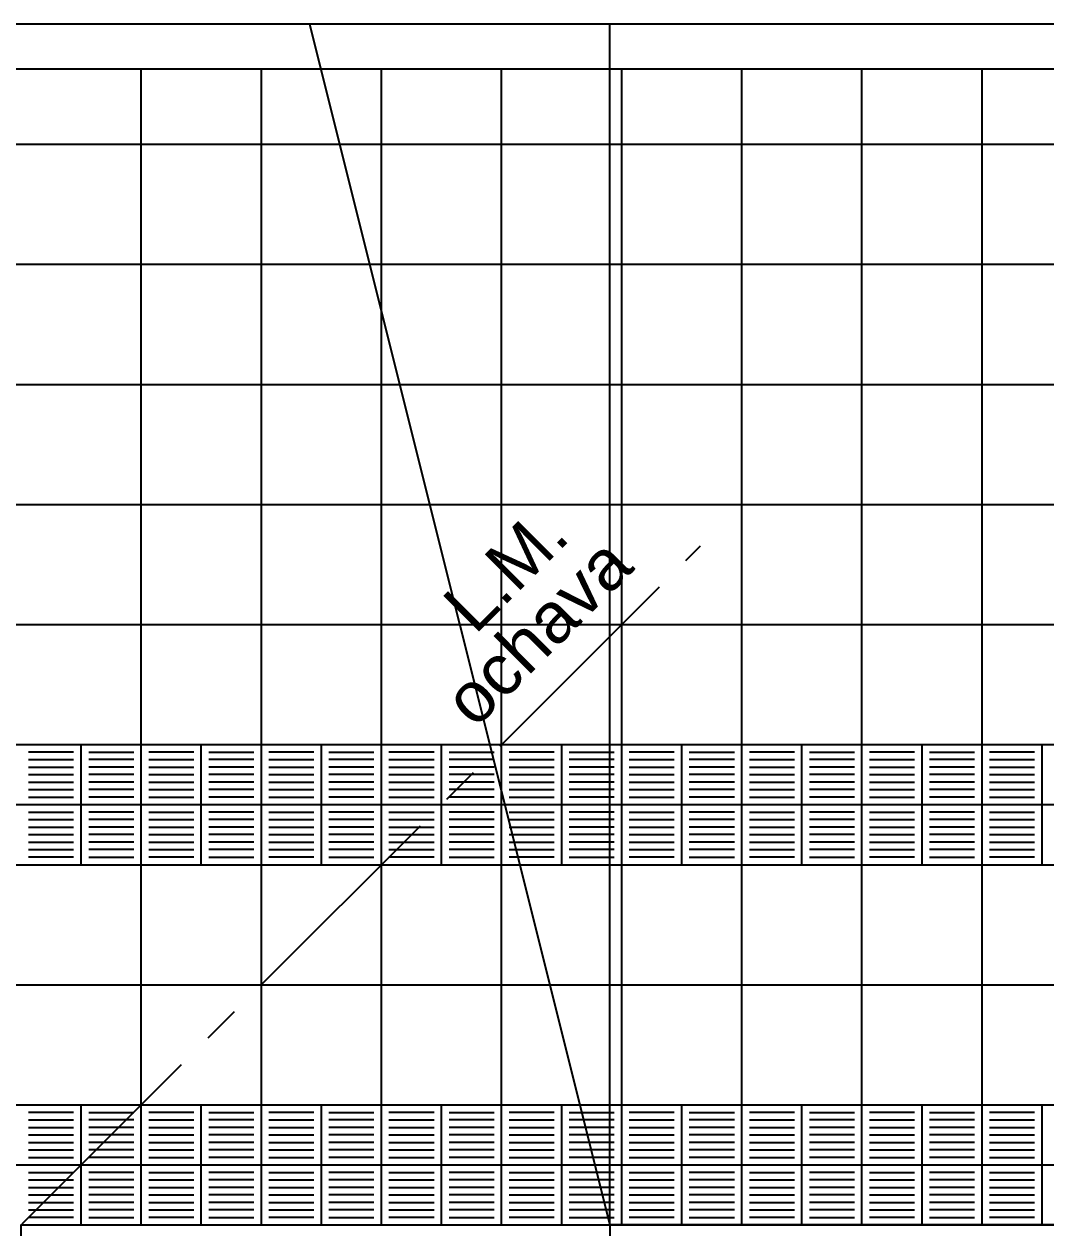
# Model space of a CAD drawing. Header units: inches. Extents: x -309 to 190, y -1585 to -1350.
# Drawn here: x -264.482 to -261.079, y -1375.298 to -1371.288 of the extents above; entities that cross this region are included whole.
import ezdxf
from ezdxf.lldxf.tags import DXFTag

# ---------------------------------------------------------------- set-up
doc = ezdxf.new("R2010")
doc.units = ezdxf.units.IN
doc.header["$MEASUREMENT"] = 0
doc.linetypes.add('CENTER2', pattern=[1.125, 0.75, -0.125, 0.125, -0.125])
doc.linetypes.add('HIDDEN', pattern=[0.375, 0.25, -0.125])
for name, color, linetype in [('02', 9, 'CONTINUOUS'), ('CIEGOS', 9, 'CONTINUOUS'), ('DET', 9, 'CONTINUOUS'), ('lm', 9, 'HIDDEN'), ('NO VIDENTES', 9, 'CONTINUOUS'), ('PROY', 9, 'HIDDEN2'), ('REVOQUE', 9, 'CONTINUOUS'), ('V2', 9, 'CONTINUOUS')]:
    doc.layers.add(name, color=color, linetype=linetype)
doc.styles.get("Standard").update_dxf_attribs({"font": 'arial.ttf'})
tags = doc.linetypes.add('HIDDEN2', pattern=[0.1875, 0.125, -0.0625]).pattern_tags.tags
tags[6:7] = [DXFTag(74, 4), DXFTag(75, 0), DXFTag(340, '0'), DXFTag(46, 1.0), DXFTag(50, 0.0), DXFTag(44, 0.0), DXFTag(45, 0.0)]
tags[4:5] = [DXFTag(74, 4), DXFTag(75, 0), DXFTag(340, '0'), DXFTag(46, 1.0), DXFTag(50, 0.0), DXFTag(44, 0.0), DXFTag(45, 0.0)]

msp = doc.modelspace()

# ---------------------------------------------------------------- linework, layer by layer
at = {"layer": '02'}
for p, q in [((-263.5318, -1371.2882), (-262.5318, -1375.2882)), ((-262.5318, -1375.2882), (-262.5318, -1371.2882))]:
    msp.add_line(p, q, dxfattribs=at)
at = {"layer": 'CIEGOS'}
for points in [[(-265.1546, -1373.6882), (-204.0052, -1373.6882)], [(-264.9889, -1374.0882), (-204.0644, -1374.0882)], [(-264.6575, -1374.8882), (-204.1827, -1374.8882)], [(-262.5318, -1375.2882), (-204.2418, -1375.2882)]]:
    msp.add_lwpolyline(points, dxfattribs=at)
at = {"layer": 'DET'}
for points in [[(-264.0918, -1375.2882), (-264.0918, -1371.4382)], [(-263.6918, -1375.2882), (-263.6918, -1371.4382)], [(-263.2918, -1375.2882), (-263.2918, -1371.4382)], [(-262.8918, -1375.2882), (-262.8918, -1371.4382)], [(-262.4918, -1375.2882), (-262.4918, -1371.4382)], [(-262.0918, -1375.2882), (-262.0918, -1371.4382)], [(-261.6918, -1375.2882), (-261.6918, -1371.4382)], [(-261.2918, -1375.2882), (-261.2918, -1371.4382)], [(-265.983, -1371.6882), (-203.7094, -1371.6882)], [(-265.8173, -1372.0882), (-254.8918, -1372.0882)], [(-265.6516, -1372.4882), (-203.8277, -1372.4882)], [(-265.486, -1372.8882), (-203.8883, -1372.8882)], [(-265.3203, -1373.2882), (-203.946, -1373.2882)], [(-264.2918, -1374.0882), (-264.2918, -1373.6882)], [(-263.8918, -1374.0882), (-263.8918, -1373.6882)], [(-263.4918, -1374.0882), (-263.4918, -1373.6882)], [(-263.0918, -1374.0882), (-263.0918, -1373.6882)], [(-262.6918, -1374.0882), (-262.6918, -1373.6882)], [(-262.2918, -1374.0882), (-262.2918, -1373.6882)], [(-261.8918, -1374.0882), (-261.8918, -1373.6882)], [(-261.4918, -1374.0882), (-261.4918, -1373.6882)], [(-261.0918, -1374.0882), (-261.0918, -1373.6882)], [(-265.0717, -1373.8882), (-204.0348, -1373.8882)], [(-264.8232, -1374.4882), (-204.1235, -1374.4882)], [(-264.2918, -1375.2882), (-264.2918, -1374.8882)], [(-263.8918, -1375.2882), (-263.8918, -1374.8882)], [(-263.4918, -1375.2882), (-263.4918, -1374.8882)], [(-263.0918, -1375.2882), (-263.0918, -1374.8882)], [(-262.6918, -1375.2882), (-262.6918, -1374.8882)], [(-262.2918, -1375.2882), (-262.2918, -1374.8882)], [(-261.8918, -1375.2882), (-261.8918, -1374.8882)], [(-261.4918, -1375.2882), (-261.4918, -1374.8882)], [(-261.0918, -1375.2882), (-261.0918, -1374.8882)], [(-264.5747, -1375.0882), (-204.2123, -1375.0882)]]:
    msp.add_lwpolyline(points, dxfattribs=at)
at = {"layer": 'lm', "linetype": 'CENTER2'}
for p, q in [((-270.8518, -1381.6482), (-262.2296, -1373.026)), ((-270.8518, -1381.6482), (-262.2296, -1373.026)), ((-268.7318, -1375.2882), (-201.8002, -1375.2882)), ((-268.7318, -1375.2882), (-201.8002, -1375.2882))]:
    msp.add_line(p, q, dxfattribs=at)
at = {"layer": 'NO VIDENTES'}
for p, q in [((-264.3168, -1373.7132), (-264.4668, -1373.7132)), ((-264.4668, -1373.7382), (-264.3168, -1373.7382)), ((-264.2668, -1373.7132), (-264.1168, -1373.7132)), ((-264.1168, -1373.7382), (-264.2668, -1373.7382)), ((-263.9168, -1373.7132), (-264.0668, -1373.7132)), ((-264.0668, -1373.7382), (-263.9168, -1373.7382)), ((-263.8668, -1373.7132), (-263.7168, -1373.7132)), ((-263.7168, -1373.7382), (-263.8668, -1373.7382)), ((-263.5168, -1373.7132), (-263.6668, -1373.7132)), ((-263.6668, -1373.7382), (-263.5168, -1373.7382)), ((-263.4668, -1373.7132), (-263.3168, -1373.7132)), ((-263.3168, -1373.7382), (-263.4668, -1373.7382)), ((-263.1168, -1373.7132), (-263.2668, -1373.7132)), ((-263.2668, -1373.7382), (-263.1168, -1373.7382)), ((-263.0668, -1373.7132), (-262.9168, -1373.7132)), ((-262.9168, -1373.7382), (-263.0668, -1373.7382)), ((-262.7168, -1373.7132), (-262.8668, -1373.7132)), ((-262.8668, -1373.7382), (-262.7168, -1373.7382)), ((-262.6668, -1373.7132), (-262.5168, -1373.7132)), ((-262.5168, -1373.7382), (-262.6668, -1373.7382)), ((-262.3168, -1373.7132), (-262.4668, -1373.7132)), ((-262.4668, -1373.7382), (-262.3168, -1373.7382)), ((-262.2668, -1373.7132), (-262.1168, -1373.7132)), ((-262.1168, -1373.7382), (-262.2668, -1373.7382)), ((-261.9168, -1373.7132), (-262.0668, -1373.7132)), ((-262.0668, -1373.7382), (-261.9168, -1373.7382)), ((-261.8668, -1373.7132), (-261.7168, -1373.7132)), ((-261.7168, -1373.7382), (-261.8668, -1373.7382)), ((-261.5168, -1373.7132), (-261.6668, -1373.7132)), ((-261.6668, -1373.7382), (-261.5168, -1373.7382)), ((-261.4668, -1373.7132), (-261.3168, -1373.7132)), ((-261.3168, -1373.7382), (-261.4668, -1373.7382)), ((-261.1168, -1373.7132), (-261.2668, -1373.7132)), ((-261.2668, -1373.7382), (-261.1168, -1373.7382)), ((-264.4668, -1373.7632), (-264.3168, -1373.7632)), ((-264.1168, -1373.7632), (-264.2668, -1373.7632)), ((-264.0668, -1373.7632), (-263.9168, -1373.7632)), ((-263.7168, -1373.7632), (-263.8668, -1373.7632)), ((-263.6668, -1373.7632), (-263.5168, -1373.7632)), ((-263.3168, -1373.7632), (-263.4668, -1373.7632)), ((-263.2668, -1373.7632), (-263.1168, -1373.7632)), ((-262.9168, -1373.7632), (-263.0668, -1373.7632)), ((-262.8668, -1373.7632), (-262.7168, -1373.7632)), ((-262.5168, -1373.7632), (-262.6668, -1373.7632)), ((-262.4668, -1373.7632), (-262.3168, -1373.7632)), ((-262.1168, -1373.7632), (-262.2668, -1373.7632)), ((-262.0668, -1373.7632), (-261.9168, -1373.7632)), ((-261.7168, -1373.7632), (-261.8668, -1373.7632)), ((-261.6668, -1373.7632), (-261.5168, -1373.7632)), ((-261.3168, -1373.7632), (-261.4668, -1373.7632)), ((-261.2668, -1373.7632), (-261.1168, -1373.7632)), ((-264.4668, -1373.7882), (-264.3168, -1373.7882)), ((-264.4668, -1373.8132), (-264.3168, -1373.8132)), ((-264.1168, -1373.7882), (-264.2668, -1373.7882)), ((-264.1168, -1373.8132), (-264.2668, -1373.8132)), ((-264.0668, -1373.7882), (-263.9168, -1373.7882)), ((-264.0668, -1373.8132), (-263.9168, -1373.8132)), ((-263.7168, -1373.7882), (-263.8668, -1373.7882)), ((-263.7168, -1373.8132), (-263.8668, -1373.8132)), ((-263.6668, -1373.7882), (-263.5168, -1373.7882)), ((-263.6668, -1373.8132), (-263.5168, -1373.8132)), ((-263.3168, -1373.7882), (-263.4668, -1373.7882)), ((-263.3168, -1373.8132), (-263.4668, -1373.8132)), ((-263.2668, -1373.7882), (-263.1168, -1373.7882)), ((-263.2668, -1373.8132), (-263.1168, -1373.8132)), ((-262.9168, -1373.7882), (-263.0668, -1373.7882)), ((-262.9168, -1373.8132), (-263.0668, -1373.8132)), ((-262.8668, -1373.7882), (-262.7168, -1373.7882)), ((-262.8668, -1373.8132), (-262.7168, -1373.8132)), ((-262.5168, -1373.7882), (-262.6668, -1373.7882)), ((-262.5168, -1373.8132), (-262.6668, -1373.8132)), ((-262.4668, -1373.7882), (-262.3168, -1373.7882)), ((-262.4668, -1373.8132), (-262.3168, -1373.8132)), ((-262.1168, -1373.7882), (-262.2668, -1373.7882)), ((-262.1168, -1373.8132), (-262.2668, -1373.8132)), ((-262.0668, -1373.7882), (-261.9168, -1373.7882)), ((-262.0668, -1373.8132), (-261.9168, -1373.8132)), ((-261.7168, -1373.7882), (-261.8668, -1373.7882)), ((-261.7168, -1373.8132), (-261.8668, -1373.8132)), ((-261.6668, -1373.7882), (-261.5168, -1373.7882)), ((-261.6668, -1373.8132), (-261.5168, -1373.8132)), ((-261.3168, -1373.7882), (-261.4668, -1373.7882)), ((-261.3168, -1373.8132), (-261.4668, -1373.8132)), ((-261.2668, -1373.7882), (-261.1168, -1373.7882)), ((-261.2668, -1373.8132), (-261.1168, -1373.8132)), ((-264.4668, -1373.8382), (-264.3168, -1373.8382)), ((-264.4668, -1373.8632), (-264.3168, -1373.8632)), ((-264.1168, -1373.8382), (-264.2668, -1373.8382)), ((-264.1168, -1373.8632), (-264.2668, -1373.8632)), ((-264.0668, -1373.8382), (-263.9168, -1373.8382)), ((-264.0668, -1373.8632), (-263.9168, -1373.8632)), ((-263.7168, -1373.8382), (-263.8668, -1373.8382)), ((-263.7168, -1373.8632), (-263.8668, -1373.8632)), ((-263.6668, -1373.8382), (-263.5168, -1373.8382)), ((-263.6668, -1373.8632), (-263.5168, -1373.8632)), ((-263.3168, -1373.8382), (-263.4668, -1373.8382)), ((-263.3168, -1373.8632), (-263.4668, -1373.8632)), ((-263.2668, -1373.8382), (-263.1168, -1373.8382)), ((-263.2668, -1373.8632), (-263.1168, -1373.8632)), ((-262.9168, -1373.8382), (-263.0668, -1373.8382)), ((-262.9168, -1373.8632), (-263.0668, -1373.8632)), ((-262.8668, -1373.8382), (-262.7168, -1373.8382)), ((-262.8668, -1373.8632), (-262.7168, -1373.8632)), ((-262.5168, -1373.8382), (-262.6668, -1373.8382)), ((-262.5168, -1373.8632), (-262.6668, -1373.8632)), ((-262.4668, -1373.8382), (-262.3168, -1373.8382)), ((-262.4668, -1373.8632), (-262.3168, -1373.8632)), ((-262.1168, -1373.8382), (-262.2668, -1373.8382)), ((-262.1168, -1373.8632), (-262.2668, -1373.8632)), ((-262.0668, -1373.8382), (-261.9168, -1373.8382)), ((-262.0668, -1373.8632), (-261.9168, -1373.8632)), ((-261.7168, -1373.8382), (-261.8668, -1373.8382)), ((-261.7168, -1373.8632), (-261.8668, -1373.8632)), ((-261.6668, -1373.8382), (-261.5168, -1373.8382)), ((-261.6668, -1373.8632), (-261.5168, -1373.8632)), ((-261.3168, -1373.8382), (-261.4668, -1373.8382)), ((-261.3168, -1373.8632), (-261.4668, -1373.8632)), ((-261.2668, -1373.8382), (-261.1168, -1373.8382)), ((-261.2668, -1373.8632), (-261.1168, -1373.8632)), ((-264.4668, -1373.9132), (-264.3168, -1373.9132)), ((-264.4668, -1373.9382), (-264.3168, -1373.9382)), ((-264.1168, -1373.9132), (-264.2668, -1373.9132)), ((-264.1168, -1373.9382), (-264.2668, -1373.9382)), ((-264.0668, -1373.9132), (-263.9168, -1373.9132)), ((-264.0668, -1373.9382), (-263.9168, -1373.9382)), ((-263.7168, -1373.9132), (-263.8668, -1373.9132)), ((-263.7168, -1373.9382), (-263.8668, -1373.9382)), ((-263.6668, -1373.9132), (-263.5168, -1373.9132)), ((-263.6668, -1373.9382), (-263.5168, -1373.9382)), ((-263.3168, -1373.9132), (-263.4668, -1373.9132)), ((-263.3168, -1373.9382), (-263.4668, -1373.9382)), ((-263.2668, -1373.9132), (-263.1168, -1373.9132)), ((-263.2668, -1373.9382), (-263.1168, -1373.9382)), ((-262.9168, -1373.9132), (-263.0668, -1373.9132)), ((-262.9168, -1373.9382), (-263.0668, -1373.9382)), ((-262.8668, -1373.9132), (-262.7168, -1373.9132)), ((-262.8668, -1373.9382), (-262.7168, -1373.9382)), ((-262.5168, -1373.9132), (-262.6668, -1373.9132)), ((-262.5168, -1373.9382), (-262.6668, -1373.9382)), ((-262.4668, -1373.9132), (-262.3168, -1373.9132)), ((-262.4668, -1373.9382), (-262.3168, -1373.9382)), ((-262.1168, -1373.9132), (-262.2668, -1373.9132)), ((-262.1168, -1373.9382), (-262.2668, -1373.9382)), ((-262.0668, -1373.9132), (-261.9168, -1373.9132)), ((-262.0668, -1373.9382), (-261.9168, -1373.9382)), ((-261.7168, -1373.9132), (-261.8668, -1373.9132)), ((-261.7168, -1373.9382), (-261.8668, -1373.9382)), ((-261.6668, -1373.9132), (-261.5168, -1373.9132)), ((-261.6668, -1373.9382), (-261.5168, -1373.9382)), ((-261.3168, -1373.9132), (-261.4668, -1373.9132)), ((-261.3168, -1373.9382), (-261.4668, -1373.9382)), ((-261.2668, -1373.9132), (-261.1168, -1373.9132)), ((-261.2668, -1373.9382), (-261.1168, -1373.9382)), ((-264.4668, -1373.9632), (-264.3168, -1373.9632)), ((-264.1168, -1373.9632), (-264.2668, -1373.9632)), ((-264.0668, -1373.9632), (-263.9168, -1373.9632)), ((-263.7168, -1373.9632), (-263.8668, -1373.9632)), ((-263.6668, -1373.9632), (-263.5168, -1373.9632)), ((-263.3168, -1373.9632), (-263.4668, -1373.9632)), ((-263.2668, -1373.9632), (-263.1168, -1373.9632)), ((-262.9168, -1373.9632), (-263.0668, -1373.9632)), ((-262.8668, -1373.9632), (-262.7168, -1373.9632)), ((-262.5168, -1373.9632), (-262.6668, -1373.9632)), ((-262.4668, -1373.9632), (-262.3168, -1373.9632)), ((-262.1168, -1373.9632), (-262.2668, -1373.9632)), ((-262.0668, -1373.9632), (-261.9168, -1373.9632)), ((-261.7168, -1373.9632), (-261.8668, -1373.9632)), ((-261.6668, -1373.9632), (-261.5168, -1373.9632)), ((-261.3168, -1373.9632), (-261.4668, -1373.9632)), ((-261.2668, -1373.9632), (-261.1168, -1373.9632)), ((-264.4668, -1373.9882), (-264.3168, -1373.9882)), ((-264.4668, -1374.0132), (-264.3168, -1374.0132)), ((-264.1168, -1373.9882), (-264.2668, -1373.9882)), ((-264.1168, -1374.0132), (-264.2668, -1374.0132)), ((-264.0668, -1373.9882), (-263.9168, -1373.9882)), ((-264.0668, -1374.0132), (-263.9168, -1374.0132)), ((-263.7168, -1373.9882), (-263.8668, -1373.9882)), ((-263.7168, -1374.0132), (-263.8668, -1374.0132)), ((-263.6668, -1373.9882), (-263.5168, -1373.9882)), ((-263.6668, -1374.0132), (-263.5168, -1374.0132)), ((-263.3168, -1373.9882), (-263.4668, -1373.9882)), ((-263.3168, -1374.0132), (-263.4668, -1374.0132)), ((-263.2668, -1373.9882), (-263.1168, -1373.9882)), ((-263.2668, -1374.0132), (-263.1168, -1374.0132)), ((-262.9168, -1373.9882), (-263.0668, -1373.9882)), ((-262.9168, -1374.0132), (-263.0668, -1374.0132)), ((-262.8668, -1373.9882), (-262.7168, -1373.9882)), ((-262.8668, -1374.0132), (-262.7168, -1374.0132)), ((-262.5168, -1373.9882), (-262.6668, -1373.9882)), ((-262.5168, -1374.0132), (-262.6668, -1374.0132)), ((-262.4668, -1373.9882), (-262.3168, -1373.9882)), ((-262.4668, -1374.0132), (-262.3168, -1374.0132)), ((-262.1168, -1373.9882), (-262.2668, -1373.9882)), ((-262.1168, -1374.0132), (-262.2668, -1374.0132)), ((-262.0668, -1373.9882), (-261.9168, -1373.9882)), ((-262.0668, -1374.0132), (-261.9168, -1374.0132)), ((-261.7168, -1373.9882), (-261.8668, -1373.9882)), ((-261.7168, -1374.0132), (-261.8668, -1374.0132)), ((-261.6668, -1373.9882), (-261.5168, -1373.9882)), ((-261.6668, -1374.0132), (-261.5168, -1374.0132)), ((-261.3168, -1373.9882), (-261.4668, -1373.9882)), ((-261.3168, -1374.0132), (-261.4668, -1374.0132)), ((-261.2668, -1373.9882), (-261.1168, -1373.9882)), ((-261.2668, -1374.0132), (-261.1168, -1374.0132)), ((-264.4668, -1374.0382), (-264.3168, -1374.0382)), ((-264.3168, -1374.0632), (-264.4668, -1374.0632)), ((-264.1168, -1374.0382), (-264.2668, -1374.0382)), ((-264.2668, -1374.0632), (-264.1168, -1374.0632)), ((-264.0668, -1374.0382), (-263.9168, -1374.0382)), ((-263.9168, -1374.0632), (-264.0668, -1374.0632)), ((-263.7168, -1374.0382), (-263.8668, -1374.0382)), ((-263.8668, -1374.0632), (-263.7168, -1374.0632)), ((-263.6668, -1374.0382), (-263.5168, -1374.0382)), ((-263.5168, -1374.0632), (-263.6668, -1374.0632)), ((-263.3168, -1374.0382), (-263.4668, -1374.0382)), ((-263.4668, -1374.0632), (-263.3168, -1374.0632)), ((-263.2668, -1374.0382), (-263.1168, -1374.0382)), ((-263.1168, -1374.0632), (-263.2668, -1374.0632)), ((-262.9168, -1374.0382), (-263.0668, -1374.0382)), ((-263.0668, -1374.0632), (-262.9168, -1374.0632)), ((-262.8668, -1374.0382), (-262.7168, -1374.0382)), ((-262.7168, -1374.0632), (-262.8668, -1374.0632)), ((-262.5168, -1374.0382), (-262.6668, -1374.0382)), ((-262.6668, -1374.0632), (-262.5168, -1374.0632)), ((-262.4668, -1374.0382), (-262.3168, -1374.0382)), ((-262.3168, -1374.0632), (-262.4668, -1374.0632)), ((-262.1168, -1374.0382), (-262.2668, -1374.0382)), ((-262.2668, -1374.0632), (-262.1168, -1374.0632)), ((-262.0668, -1374.0382), (-261.9168, -1374.0382)), ((-261.9168, -1374.0632), (-262.0668, -1374.0632)), ((-261.7168, -1374.0382), (-261.8668, -1374.0382)), ((-261.8668, -1374.0632), (-261.7168, -1374.0632)), ((-261.6668, -1374.0382), (-261.5168, -1374.0382)), ((-261.5168, -1374.0632), (-261.6668, -1374.0632)), ((-261.3168, -1374.0382), (-261.4668, -1374.0382)), ((-261.4668, -1374.0632), (-261.3168, -1374.0632)), ((-261.2668, -1374.0382), (-261.1168, -1374.0382)), ((-261.1168, -1374.0632), (-261.2668, -1374.0632)), ((-264.3168, -1374.9132), (-264.4668, -1374.9132)), ((-264.4668, -1374.9382), (-264.3168, -1374.9382)), ((-264.2668, -1374.9132), (-264.1168, -1374.9132)), ((-264.1168, -1374.9382), (-264.2668, -1374.9382)), ((-263.9168, -1374.9132), (-264.0668, -1374.9132)), ((-264.0668, -1374.9382), (-263.9168, -1374.9382)), ((-263.8668, -1374.9132), (-263.7168, -1374.9132)), ((-263.7168, -1374.9382), (-263.8668, -1374.9382)), ((-263.5168, -1374.9132), (-263.6668, -1374.9132)), ((-263.6668, -1374.9382), (-263.5168, -1374.9382)), ((-263.4668, -1374.9132), (-263.3168, -1374.9132)), ((-263.3168, -1374.9382), (-263.4668, -1374.9382)), ((-263.1168, -1374.9132), (-263.2668, -1374.9132)), ((-263.2668, -1374.9382), (-263.1168, -1374.9382)), ((-263.0668, -1374.9132), (-262.9168, -1374.9132)), ((-262.9168, -1374.9382), (-263.0668, -1374.9382)), ((-262.7168, -1374.9132), (-262.8668, -1374.9132)), ((-262.8668, -1374.9382), (-262.7168, -1374.9382)), ((-262.6668, -1374.9132), (-262.5168, -1374.9132)), ((-262.5168, -1374.9382), (-262.6668, -1374.9382)), ((-262.3168, -1374.9132), (-262.4668, -1374.9132)), ((-262.4668, -1374.9382), (-262.3168, -1374.9382)), ((-262.2668, -1374.9132), (-262.1168, -1374.9132)), ((-262.1168, -1374.9382), (-262.2668, -1374.9382)), ((-261.9168, -1374.9132), (-262.0668, -1374.9132)), ((-262.0668, -1374.9382), (-261.9168, -1374.9382)), ((-261.8668, -1374.9132), (-261.7168, -1374.9132)), ((-261.7168, -1374.9382), (-261.8668, -1374.9382)), ((-261.5168, -1374.9132), (-261.6668, -1374.9132)), ((-261.6668, -1374.9382), (-261.5168, -1374.9382)), ((-261.4668, -1374.9132), (-261.3168, -1374.9132)), ((-261.3168, -1374.9382), (-261.4668, -1374.9382)), ((-261.1168, -1374.9132), (-261.2668, -1374.9132)), ((-261.2668, -1374.9382), (-261.1168, -1374.9382)), ((-264.4668, -1374.9632), (-264.3168, -1374.9632)), ((-264.4668, -1374.9882), (-264.3168, -1374.9882)), ((-264.1168, -1374.9632), (-264.2668, -1374.9632)), ((-264.1168, -1374.9882), (-264.2668, -1374.9882)), ((-264.0668, -1374.9632), (-263.9168, -1374.9632)), ((-264.0668, -1374.9882), (-263.9168, -1374.9882)), ((-263.7168, -1374.9632), (-263.8668, -1374.9632)), ((-263.7168, -1374.9882), (-263.8668, -1374.9882)), ((-263.6668, -1374.9632), (-263.5168, -1374.9632)), ((-263.6668, -1374.9882), (-263.5168, -1374.9882)), ((-263.3168, -1374.9632), (-263.4668, -1374.9632)), ((-263.3168, -1374.9882), (-263.4668, -1374.9882)), ((-263.2668, -1374.9632), (-263.1168, -1374.9632)), ((-263.2668, -1374.9882), (-263.1168, -1374.9882)), ((-262.9168, -1374.9632), (-263.0668, -1374.9632)), ((-262.9168, -1374.9882), (-263.0668, -1374.9882)), ((-262.8668, -1374.9632), (-262.7168, -1374.9632)), ((-262.8668, -1374.9882), (-262.7168, -1374.9882)), ((-262.5168, -1374.9632), (-262.6668, -1374.9632)), ((-262.5168, -1374.9882), (-262.6668, -1374.9882)), ((-262.4668, -1374.9632), (-262.3168, -1374.9632)), ((-262.4668, -1374.9882), (-262.3168, -1374.9882)), ((-262.1168, -1374.9632), (-262.2668, -1374.9632)), ((-262.1168, -1374.9882), (-262.2668, -1374.9882)), ((-262.0668, -1374.9632), (-261.9168, -1374.9632)), ((-262.0668, -1374.9882), (-261.9168, -1374.9882)), ((-261.7168, -1374.9632), (-261.8668, -1374.9632)), ((-261.7168, -1374.9882), (-261.8668, -1374.9882)), ((-261.6668, -1374.9632), (-261.5168, -1374.9632)), ((-261.6668, -1374.9882), (-261.5168, -1374.9882)), ((-261.3168, -1374.9632), (-261.4668, -1374.9632)), ((-261.3168, -1374.9882), (-261.4668, -1374.9882)), ((-261.2668, -1374.9632), (-261.1168, -1374.9632)), ((-261.2668, -1374.9882), (-261.1168, -1374.9882)), ((-264.4668, -1375.0132), (-264.3168, -1375.0132)), ((-264.1168, -1375.0132), (-264.2668, -1375.0132)), ((-264.0668, -1375.0132), (-263.9168, -1375.0132)), ((-263.7168, -1375.0132), (-263.8668, -1375.0132)), ((-263.6668, -1375.0132), (-263.5168, -1375.0132)), ((-263.3168, -1375.0132), (-263.4668, -1375.0132)), ((-263.2668, -1375.0132), (-263.1168, -1375.0132)), ((-262.9168, -1375.0132), (-263.0668, -1375.0132)), ((-262.8668, -1375.0132), (-262.7168, -1375.0132)), ((-262.5168, -1375.0132), (-262.6668, -1375.0132)), ((-262.4668, -1375.0132), (-262.3168, -1375.0132)), ((-262.1168, -1375.0132), (-262.2668, -1375.0132)), ((-262.0668, -1375.0132), (-261.9168, -1375.0132)), ((-261.7168, -1375.0132), (-261.8668, -1375.0132)), ((-261.6668, -1375.0132), (-261.5168, -1375.0132)), ((-261.3168, -1375.0132), (-261.4668, -1375.0132)), ((-261.2668, -1375.0132), (-261.1168, -1375.0132)), ((-264.4668, -1375.0382), (-264.3168, -1375.0382)), ((-264.4668, -1375.0632), (-264.3168, -1375.0632)), ((-264.1168, -1375.0382), (-264.2668, -1375.0382)), ((-264.1168, -1375.0632), (-264.2668, -1375.0632)), ((-264.0668, -1375.0382), (-263.9168, -1375.0382)), ((-264.0668, -1375.0632), (-263.9168, -1375.0632)), ((-263.7168, -1375.0382), (-263.8668, -1375.0382)), ((-263.7168, -1375.0632), (-263.8668, -1375.0632)), ((-263.6668, -1375.0382), (-263.5168, -1375.0382)), ((-263.6668, -1375.0632), (-263.5168, -1375.0632)), ((-263.3168, -1375.0382), (-263.4668, -1375.0382)), ((-263.3168, -1375.0632), (-263.4668, -1375.0632)), ((-263.2668, -1375.0382), (-263.1168, -1375.0382)), ((-263.2668, -1375.0632), (-263.1168, -1375.0632)), ((-262.9168, -1375.0382), (-263.0668, -1375.0382)), ((-262.9168, -1375.0632), (-263.0668, -1375.0632)), ((-262.8668, -1375.0382), (-262.7168, -1375.0382)), ((-262.8668, -1375.0632), (-262.7168, -1375.0632)), ((-262.5168, -1375.0382), (-262.6668, -1375.0382)), ((-262.5168, -1375.0632), (-262.6668, -1375.0632)), ((-262.4668, -1375.0382), (-262.3168, -1375.0382)), ((-262.4668, -1375.0632), (-262.3168, -1375.0632)), ((-262.1168, -1375.0382), (-262.2668, -1375.0382)), ((-262.1168, -1375.0632), (-262.2668, -1375.0632)), ((-262.0668, -1375.0382), (-261.9168, -1375.0382)), ((-262.0668, -1375.0632), (-261.9168, -1375.0632)), ((-261.7168, -1375.0382), (-261.8668, -1375.0382)), ((-261.7168, -1375.0632), (-261.8668, -1375.0632)), ((-261.6668, -1375.0382), (-261.5168, -1375.0382)), ((-261.6668, -1375.0632), (-261.5168, -1375.0632)), ((-261.3168, -1375.0382), (-261.4668, -1375.0382)), ((-261.3168, -1375.0632), (-261.4668, -1375.0632)), ((-261.2668, -1375.0382), (-261.1168, -1375.0382)), ((-261.2668, -1375.0632), (-261.1168, -1375.0632)), ((-264.4668, -1375.1132), (-264.3168, -1375.1132)), ((-264.4668, -1375.1382), (-264.3168, -1375.1382)), ((-264.1168, -1375.1132), (-264.2668, -1375.1132)), ((-264.1168, -1375.1382), (-264.2668, -1375.1382)), ((-264.0668, -1375.1132), (-263.9168, -1375.1132)), ((-264.0668, -1375.1382), (-263.9168, -1375.1382)), ((-263.7168, -1375.1132), (-263.8668, -1375.1132)), ((-263.7168, -1375.1382), (-263.8668, -1375.1382)), ((-263.6668, -1375.1132), (-263.5168, -1375.1132)), ((-263.6668, -1375.1382), (-263.5168, -1375.1382)), ((-263.3168, -1375.1132), (-263.4668, -1375.1132)), ((-263.3168, -1375.1382), (-263.4668, -1375.1382)), ((-263.2668, -1375.1132), (-263.1168, -1375.1132)), ((-263.2668, -1375.1382), (-263.1168, -1375.1382)), ((-262.9168, -1375.1132), (-263.0668, -1375.1132)), ((-262.9168, -1375.1382), (-263.0668, -1375.1382)), ((-262.8668, -1375.1132), (-262.7168, -1375.1132)), ((-262.8668, -1375.1382), (-262.7168, -1375.1382)), ((-262.5168, -1375.1132), (-262.6668, -1375.1132)), ((-262.5168, -1375.1382), (-262.6668, -1375.1382)), ((-262.4668, -1375.1132), (-262.3168, -1375.1132)), ((-262.4668, -1375.1382), (-262.3168, -1375.1382)), ((-262.1168, -1375.1132), (-262.2668, -1375.1132)), ((-262.1168, -1375.1382), (-262.2668, -1375.1382)), ((-262.0668, -1375.1132), (-261.9168, -1375.1132)), ((-262.0668, -1375.1382), (-261.9168, -1375.1382)), ((-261.7168, -1375.1132), (-261.8668, -1375.1132)), ((-261.7168, -1375.1382), (-261.8668, -1375.1382)), ((-261.6668, -1375.1132), (-261.5168, -1375.1132)), ((-261.6668, -1375.1382), (-261.5168, -1375.1382)), ((-261.3168, -1375.1132), (-261.4668, -1375.1132)), ((-261.3168, -1375.1382), (-261.4668, -1375.1382)), ((-261.2668, -1375.1132), (-261.1168, -1375.1132)), ((-261.2668, -1375.1382), (-261.1168, -1375.1382)), ((-264.4668, -1375.1632), (-264.3168, -1375.1632)), ((-264.4668, -1375.1882), (-264.3168, -1375.1882)), ((-264.1168, -1375.1632), (-264.2668, -1375.1632)), ((-264.1168, -1375.1882), (-264.2668, -1375.1882)), ((-264.0668, -1375.1632), (-263.9168, -1375.1632)), ((-264.0668, -1375.1882), (-263.9168, -1375.1882)), ((-263.7168, -1375.1632), (-263.8668, -1375.1632)), ((-263.7168, -1375.1882), (-263.8668, -1375.1882)), ((-263.6668, -1375.1632), (-263.5168, -1375.1632)), ((-263.6668, -1375.1882), (-263.5168, -1375.1882)), ((-263.3168, -1375.1632), (-263.4668, -1375.1632)), ((-263.3168, -1375.1882), (-263.4668, -1375.1882)), ((-263.2668, -1375.1632), (-263.1168, -1375.1632)), ((-263.2668, -1375.1882), (-263.1168, -1375.1882)), ((-262.9168, -1375.1632), (-263.0668, -1375.1632)), ((-262.9168, -1375.1882), (-263.0668, -1375.1882)), ((-262.8668, -1375.1632), (-262.7168, -1375.1632)), ((-262.8668, -1375.1882), (-262.7168, -1375.1882)), ((-262.5168, -1375.1632), (-262.6668, -1375.1632)), ((-262.5168, -1375.1882), (-262.6668, -1375.1882)), ((-262.4668, -1375.1632), (-262.3168, -1375.1632)), ((-262.4668, -1375.1882), (-262.3168, -1375.1882)), ((-262.1168, -1375.1632), (-262.2668, -1375.1632)), ((-262.1168, -1375.1882), (-262.2668, -1375.1882)), ((-262.0668, -1375.1632), (-261.9168, -1375.1632)), ((-262.0668, -1375.1882), (-261.9168, -1375.1882)), ((-261.7168, -1375.1632), (-261.8668, -1375.1632)), ((-261.7168, -1375.1882), (-261.8668, -1375.1882)), ((-261.6668, -1375.1632), (-261.5168, -1375.1632)), ((-261.6668, -1375.1882), (-261.5168, -1375.1882)), ((-261.3168, -1375.1632), (-261.4668, -1375.1632)), ((-261.3168, -1375.1882), (-261.4668, -1375.1882)), ((-261.2668, -1375.1632), (-261.1168, -1375.1632)), ((-261.2668, -1375.1882), (-261.1168, -1375.1882)), ((-264.4668, -1375.2132), (-264.3168, -1375.2132)), ((-264.1168, -1375.2132), (-264.2668, -1375.2132)), ((-264.0668, -1375.2132), (-263.9168, -1375.2132)), ((-263.7168, -1375.2132), (-263.8668, -1375.2132)), ((-263.6668, -1375.2132), (-263.5168, -1375.2132)), ((-263.3168, -1375.2132), (-263.4668, -1375.2132)), ((-263.2668, -1375.2132), (-263.1168, -1375.2132)), ((-262.9168, -1375.2132), (-263.0668, -1375.2132)), ((-262.8668, -1375.2132), (-262.7168, -1375.2132)), ((-262.5168, -1375.2132), (-262.6668, -1375.2132)), ((-262.4668, -1375.2132), (-262.3168, -1375.2132)), ((-262.1168, -1375.2132), (-262.2668, -1375.2132)), ((-262.0668, -1375.2132), (-261.9168, -1375.2132)), ((-261.7168, -1375.2132), (-261.8668, -1375.2132)), ((-261.6668, -1375.2132), (-261.5168, -1375.2132)), ((-261.3168, -1375.2132), (-261.4668, -1375.2132)), ((-261.2668, -1375.2132), (-261.1168, -1375.2132)), ((-264.4668, -1375.2382), (-264.3168, -1375.2382)), ((-264.3168, -1375.2632), (-264.4668, -1375.2632)), ((-264.1168, -1375.2382), (-264.2668, -1375.2382)), ((-264.2668, -1375.2632), (-264.1168, -1375.2632)), ((-264.0668, -1375.2382), (-263.9168, -1375.2382)), ((-263.9168, -1375.2632), (-264.0668, -1375.2632)), ((-263.7168, -1375.2382), (-263.8668, -1375.2382)), ((-263.8668, -1375.2632), (-263.7168, -1375.2632)), ((-263.6668, -1375.2382), (-263.5168, -1375.2382)), ((-263.5168, -1375.2632), (-263.6668, -1375.2632)), ((-263.3168, -1375.2382), (-263.4668, -1375.2382)), ((-263.4668, -1375.2632), (-263.3168, -1375.2632)), ((-263.2668, -1375.2382), (-263.1168, -1375.2382)), ((-263.1168, -1375.2632), (-263.2668, -1375.2632)), ((-262.9168, -1375.2382), (-263.0668, -1375.2382)), ((-263.0668, -1375.2632), (-262.9168, -1375.2632)), ((-262.8668, -1375.2382), (-262.7168, -1375.2382)), ((-262.7168, -1375.2632), (-262.8668, -1375.2632)), ((-262.5168, -1375.2382), (-262.6668, -1375.2382)), ((-262.6668, -1375.2632), (-262.5168, -1375.2632)), ((-262.4668, -1375.2382), (-262.3168, -1375.2382)), ((-262.3168, -1375.2632), (-262.4668, -1375.2632)), ((-262.1168, -1375.2382), (-262.2668, -1375.2382)), ((-262.2668, -1375.2632), (-262.1168, -1375.2632)), ((-262.0668, -1375.2382), (-261.9168, -1375.2382)), ((-261.9168, -1375.2632), (-262.0668, -1375.2632)), ((-261.7168, -1375.2382), (-261.8668, -1375.2382)), ((-261.8668, -1375.2632), (-261.7168, -1375.2632)), ((-261.6668, -1375.2382), (-261.5168, -1375.2382)), ((-261.5168, -1375.2632), (-261.6668, -1375.2632)), ((-261.3168, -1375.2382), (-261.4668, -1375.2382)), ((-261.4668, -1375.2632), (-261.3168, -1375.2632)), ((-261.2668, -1375.2382), (-261.1168, -1375.2382)), ((-261.1168, -1375.2632), (-261.2668, -1375.2632))]:
    msp.add_line(p, q, dxfattribs=at)
at = {"layer": 'PROY'}
msp.add_line((-211.7018, -1375.2882), (-262.5318, -1375.2882), dxfattribs=at)
at = {"layer": 'REVOQUE'}
msp.add_lwpolyline([(-262.5318, -1379.3882), (-264.4918, -1379.3882), (-264.4918, -1375.2882), (-262.5318, -1375.2882)], close=True, dxfattribs=at)
at = {"layer": 'V2'}
for points in [[(-272.7318, -1415.4082, 0.414214), (-264.7318, -1423.4082), (-172.7318, -1423.4082, 0.414214), (-164.7318, -1415.4082), (-164.7318, -1390.4819, 0.330583), (-171.8369, -1380.9101), (-202.5175, -1371.6307, 0.073558), (-204.8335, -1371.2882), (-264.7318, -1371.2882, 0.414214), (-272.7318, -1379.2882)], [(-272.5818, -1415.4082, 0.414214), (-264.7318, -1423.2582), (-172.7318, -1423.2582, 0.414214), (-164.8818, -1415.4082), (-164.8818, -1390.4819, 0.330583), (-171.8803, -1381.0537), (-202.5609, -1371.7743, 0.073558), (-204.8335, -1371.4382), (-264.7318, -1371.4382, 0.414214), (-272.5818, -1379.2882)]]:
    msp.add_lwpolyline(points, format="xyb", close=True, dxfattribs=at)

# ---------------------------------------------------------------- texts
at = {"layer": '02'}
for s, p in [('L.M.', (-262.9804, -1373.3252)), ('ochava', (-262.9804, -1373.6379))]:
    msp.add_text(s, height=0.168, rotation=45, dxfattribs=at).set_placement(p)

doc.saveas('drawing.dxf')
